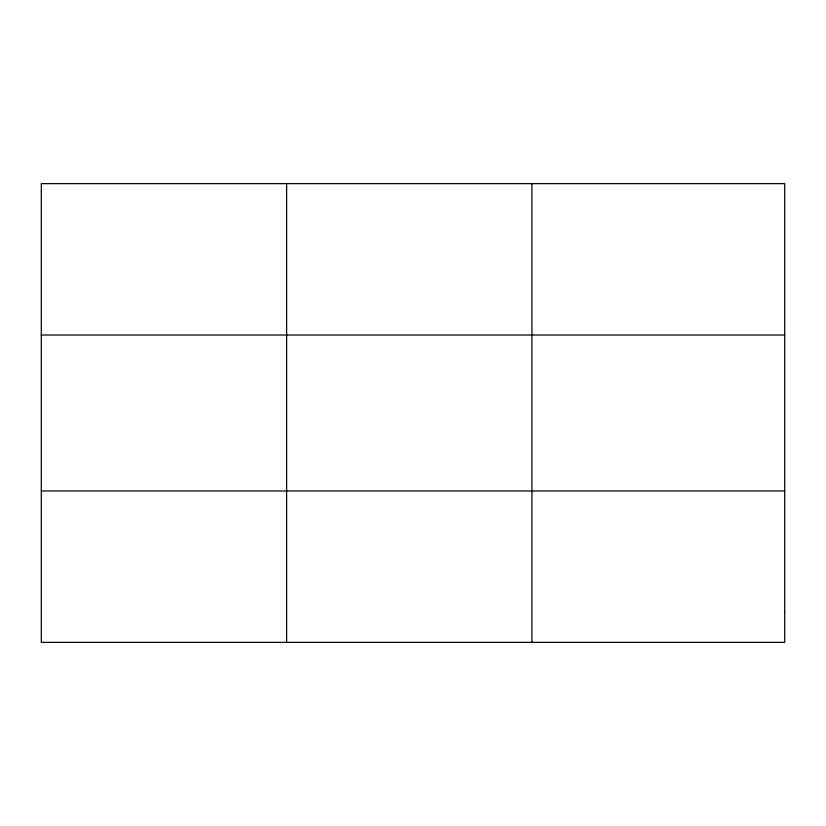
<?xml version="1.0" encoding="UTF-8"?>
<svg xmlns="http://www.w3.org/2000/svg" width="826" height="826" viewBox="0 0 826 826"><rect width="100%" height="100%" fill="white"/><g stroke="black" fill="none" stroke-linecap="round" stroke-linejoin="round"><path stroke-width="1.24" d="M286.622 642.36L286.622 183.64M531.944 642.36L531.944 183.64M41.3 335.015L784.7 335.015M41.3 490.985L784.7 490.985M784.7 612.076L784.7 642.36L41.3 642.36L41.3 183.64L784.7 183.64L784.7 612.076"/></g></svg>
